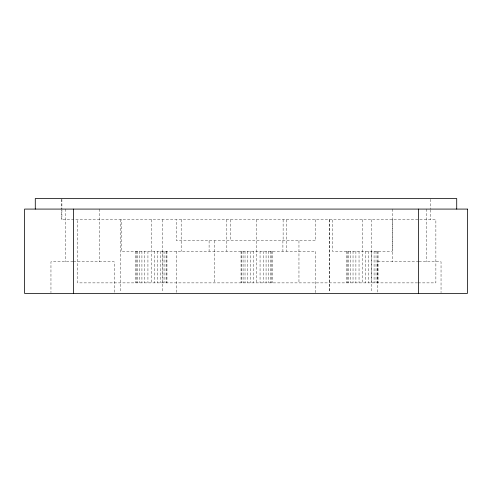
<?xml version="1.0" encoding="UTF-8"?>
<svg xmlns="http://www.w3.org/2000/svg" width="492" height="492" viewBox="0 0 492 492"><rect width="100%" height="100%" fill="white"/><g stroke="black" fill="none" stroke-linecap="round" stroke-linejoin="round"><path stroke-width="0.37" stroke-dasharray="2.46 1.84" d="M73.154 261.799L50.959 261.799L50.959 292.672M73.413 261.799L114.212 261.799L114.212 292.672M418.79 261.799L377.788 261.799L377.788 292.672M418.993 261.799L441.041 261.799L441.041 292.672M417.61 282.882L77.674 282.882L77.674 219.623M418.157 282.882L435.875 282.882L435.875 219.623L61.629 219.623L61.629 209.838M430.371 199.291L430.371 209.082M430.371 209.838L430.371 219.623M426.281 209.082L426.281 261.799M392.548 209.082L392.548 261.799M392.278 219.623L392.278 251.252L332.377 251.252L332.377 219.623M378.053 251.252L378.053 282.882M377.37 251.252L377.37 282.882M376.023 251.252L376.023 282.882M374.08 251.252L374.08 282.882M371.626 251.252L371.626 282.882M371.46 219.623L371.466 292.654M368.76 251.252L368.76 282.882M365.618 251.252L365.618 282.882M362.327 219.623L362.327 282.882M359.037 251.252L359.037 282.882M355.894 251.252L355.894 282.882M353.035 251.252L353.035 282.882M350.575 251.252L350.575 282.882M348.631 251.252L348.631 282.882M347.284 251.252L347.284 282.882M346.602 251.252L346.602 282.882M329.296 219.623L329.296 292.654M329.296 219.623L329.296 292.654M315.581 219.623L315.581 240.711L176.419 240.711L176.419 219.623M315.581 292.66L315.581 251.252L121.272 251.252L121.272 219.623M298.958 240.711L298.958 282.882M286.725 219.623L286.725 251.252M283.121 219.623L283.121 240.711M282.9 240.711L282.9 251.252M272.5 251.252L272.5 282.882M271.812 251.252L271.812 282.882M270.471 251.252L270.471 282.882M268.527 251.252L268.527 282.882M266.067 251.252L266.067 282.882M263.208 251.252L263.208 282.882M260.065 251.252L260.065 282.882M256.775 219.623L256.775 282.882M253.485 251.252L253.485 282.882M250.342 251.252L250.342 282.882M247.476 251.252L247.476 282.882M245.022 251.252L245.022 282.882M243.079 251.252L243.079 282.882M241.732 251.252L241.732 282.882M241.049 251.252L241.049 282.882M230.428 219.623L230.428 240.711M226.824 219.623L226.824 251.252M214.592 240.711L214.592 282.882M209.1 240.711L209.1 251.252M181.173 219.623L181.173 251.252M176.419 251.252L176.419 292.66M166.948 251.252L166.948 282.882M166.259 251.252L166.259 282.882M164.918 251.252L164.918 282.882M162.975 251.252L162.975 282.882M162.643 219.623L162.643 292.697M160.515 251.252L160.515 282.882M157.655 251.252L157.655 282.882M154.506 251.252L154.506 282.882M151.222 219.623L151.222 282.882M147.932 251.252L147.932 282.882M144.789 251.252L144.789 282.882M141.924 251.252L141.924 282.882M139.47 251.252L139.47 282.882M137.526 251.252L137.526 282.882M136.179 251.252L136.179 282.882M135.491 251.252L135.491 282.882M120.472 219.623L120.472 292.697M99.452 209.082L99.445 261.799M65.725 209.082L65.725 261.799M61.912 199.291L61.912 209.082M61.912 209.838L61.912 219.623M61.629 199.291L61.629 209.082"/><path stroke-width="0.74" d="M456.717 209.082L456.717 198.54L35.283 198.54L35.283 209.082M418.471 209.082L418.471 293.423M73.529 209.082L73.529 293.423M467.4 209.082L24.6 209.082L24.6 293.423L467.4 293.423L467.4 209.082"/></g></svg>
